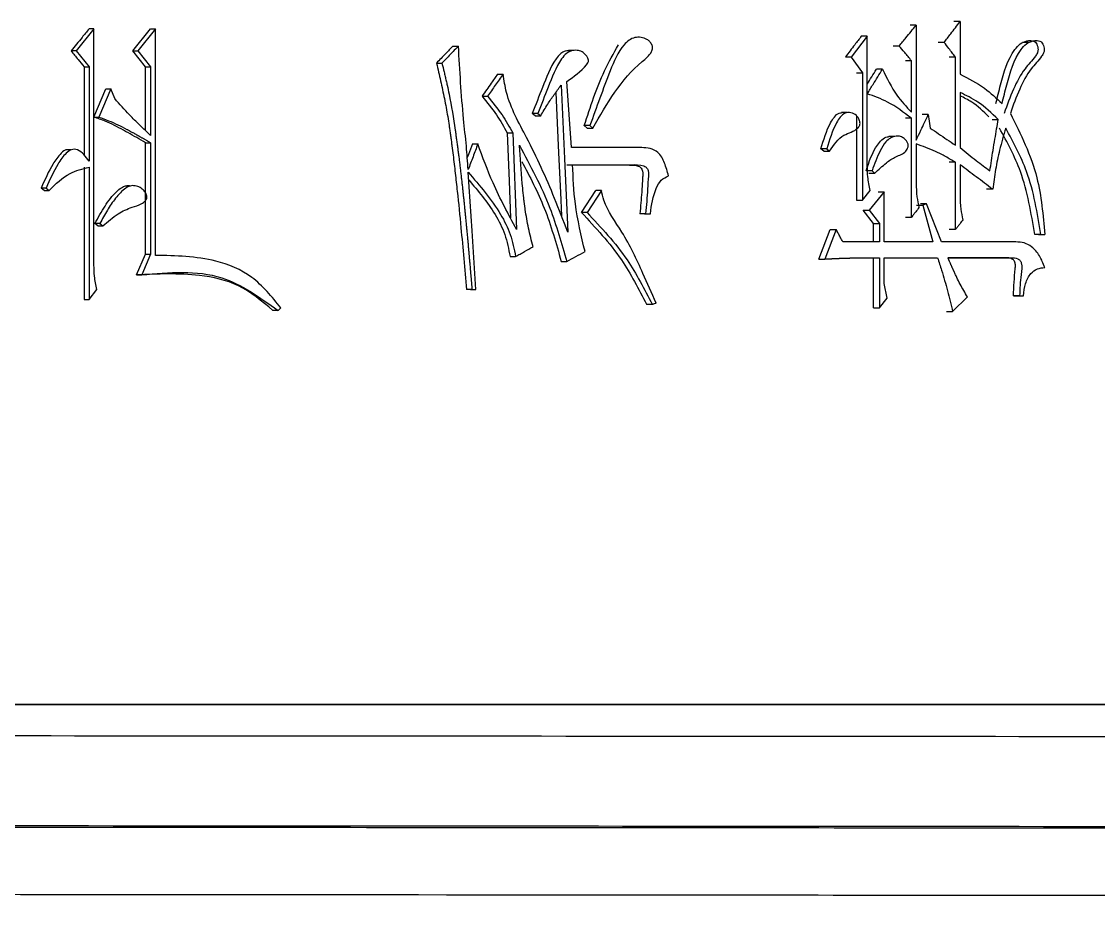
# Model space of a CAD drawing. Header units: millimetres. Extents: x 5659 to 7608, y 3628 to 5007.
# Drawn here: x 6512.75 to 6522.26, y 3825.32 to 3833.12 of the extents above; entities that cross this region are included whole.
import ezdxf

# ---------------------------------------------------------------- set-up
doc = ezdxf.new("R2010")
doc.units = ezdxf.units.MM

msp = doc.modelspace()

# ---------------------------------------------------------------- linework, layer by layer
at = {"color": 7, "linetype": 'Continuous', "lineweight": 25}
for p, q in [((6521.0384, 3833.1235), (6520.9846, 3833.1235)), ((6521.0384, 3833.1235), (6521.0384, 3832.6583)), ((6513.386, 3833.0585), (6513.2276, 3832.8638)), ((6513.386, 3833.0585), (6513.342, 3833.0585)), ((6513.386, 3830.9708), (6513.386, 3833.0585)), ((6513.7279, 3832.8638), (6513.8855, 3833.0585)), ((6513.9301, 3833.0585), (6513.7724, 3832.8638)), ((6513.8855, 3833.0585), (6513.9301, 3833.0585)), ((6513.9302, 3831.0573), (6513.9301, 3833.0585)), ((6520.6501, 3833.091), (6520.5967, 3833.091)), ((6520.6501, 3833.091), (6520.6501, 3832.0742)), ((6520.2188, 3832.9937), (6520.0774, 3832.8098)), ((6520.2188, 3832.9937), (6520.1659, 3832.9937)), ((6520.2188, 3832.4853), (6520.2188, 3832.9937)), ((6520.8982, 3832.9396), (6520.8445, 3832.9396)), ((6521.6462, 3832.9384), (6521.5912, 3832.9384)), ((6513.2276, 3832.8638), (6513.1838, 3832.8638)), ((6513.2276, 3832.8638), (6513.342, 3832.7232)), ((6513.7279, 3832.8638), (6513.7724, 3832.8638)), ((6513.8417, 3832.7232), (6513.7279, 3832.8638)), ((6513.7724, 3832.8638), (6513.8863, 3832.7232)), ((6516.558, 3832.9071), (6516.6061, 3832.9071)), ((6517.6273, 3832.8684), (6517.5775, 3832.8684)), ((6520.501, 3832.9071), (6520.4478, 3832.9071)), ((6513.2981, 3832.7232), (6513.342, 3832.7232)), ((6513.2981, 3832.7232), (6513.2981, 3831.9465)), ((6513.342, 3832.7232), (6513.342, 3831.8903)), ((6513.8417, 3832.7232), (6513.8863, 3832.7232)), ((6513.8417, 3832.16), (6513.8417, 3832.7232)), ((6513.8863, 3832.7232), (6513.8863, 3832.1174)), ((6516.4122, 3832.7557), (6516.4602, 3832.7557)), ((6520.0774, 3832.8098), (6520.0247, 3832.8098)), ((6520.0774, 3832.8098), (6520.1772, 3832.6692)), ((6520.6087, 3832.7773), (6520.5554, 3832.7773)), ((6520.6087, 3832.323), (6520.6087, 3832.7773)), ((6520.9972, 3832.8098), (6520.9434, 3832.8098)), ((6520.9972, 3832.031), (6520.9972, 3832.8098)), ((6516.9516, 3832.6583), (6517.0002, 3832.6583)), ((6520.1244, 3832.6692), (6520.1772, 3832.6692)), ((6520.1772, 3832.6692), (6520.1772, 3831.5442)), ((6520.3517, 3832.7016), (6520.2987, 3832.7016)), ((6517.606, 3832.0093), (6517.5635, 3832.5934)), ((6513.386, 3832.2798), (6513.4912, 3832.5285)), ((6513.5354, 3832.5285), (6513.4299, 3832.2797)), ((6513.4912, 3832.5285), (6513.5354, 3832.5285)), ((6513.5705, 3832.442), (6513.5354, 3832.5285)), ((6516.8148, 3832.4636), (6516.8633, 3832.4636)), ((6520.2188, 3831.847), (6520.2188, 3832.4851)), ((6521.0384, 3832.4961), (6521.0384, 3832.0093)), ((6513.386, 3832.2797), (6513.4299, 3832.2797)), ((6517.3078, 3832.3122), (6517.2587, 3832.3122)), ((6517.2843, 3832.2905), (6517.2587, 3832.3122)), ((6517.2843, 3832.2905), (6517.3334, 3832.2905)), ((6520.0449, 3832.3195), (6519.9919, 3832.3195)), ((6520.1244, 3832.2898), (6520.1244, 3831.5442)), ((6520.6087, 3832.2689), (6520.5554, 3832.2689)), ((6520.6087, 3831.3927), (6520.6087, 3832.2689)), ((6520.7577, 3832.3014), (6520.7042, 3832.3014)), ((6521.3217, 3832.2581), (6521.376, 3832.2581)), ((6517.7676, 3832.204), (6517.7179, 3832.204)), ((6517.7434, 3832.1824), (6517.7179, 3832.204)), ((6517.7434, 3832.1824), (6517.7931, 3832.1824)), ((6517.7676, 3832.204), (6517.7931, 3832.1824)), ((6517.037, 3832.1391), (6517.0858, 3832.1391)), ((6517.0858, 3832.1391), (6517.1199, 3831.2847)), ((6520.4631, 3832.1088), (6520.4097, 3832.1088)), ((6513.1819, 3831.9891), (6513.138, 3831.9891)), ((6513.8417, 3832.0525), (6513.8863, 3832.0525)), ((6513.8417, 3831.0682), (6513.8417, 3832.0525)), ((6513.8863, 3832.0525), (6513.8864, 3831.0682)), ((6516.7292, 3832.0416), (6516.7776, 3832.0416)), ((6518.2256, 3832.0093), (6517.606, 3832.0093)), ((6519.8334, 3831.9768), (6519.8084, 3831.9985)), ((6519.8334, 3831.9768), (6519.8858, 3831.9768)), ((6519.8608, 3831.9985), (6519.8858, 3831.9768)), ((6520.6501, 3832.0418), (6520.6501, 3831.6956)), ((6520.9972, 3831.8795), (6520.9434, 3831.8795)), ((6520.9972, 3831.2846), (6520.9972, 3831.8795)), ((6513.2981, 3831.8362), (6513.2981, 3830.6679)), ((6513.342, 3831.8362), (6513.342, 3830.6679)), ((6517.5651, 3831.8578), (6518.0823, 3831.8578)), ((6517.6145, 3831.8578), (6518.1325, 3831.8579)), ((6518.0823, 3831.8578), (6518.1325, 3831.8579)), ((6520.2323, 3831.7822), (6520.2852, 3831.7822)), ((6521.0384, 3831.8579), (6521.0384, 3831.5874)), ((6512.9632, 3831.6523), (6512.9198, 3831.6523)), ((6512.9463, 3831.6306), (6512.9198, 3831.6523)), ((6512.9463, 3831.6306), (6512.9897, 3831.6306)), ((6512.9632, 3831.6523), (6512.9897, 3831.6306)), ((6513.7053, 3831.6697), (6513.6604, 3831.6697)), ((6517.6925, 3831.436), (6517.8196, 3831.6305)), ((6517.8694, 3831.6305), (6517.7421, 3831.436)), ((6517.8694, 3831.6305), (6517.8196, 3831.6305)), ((6520.1772, 3831.5442), (6520.2437, 3831.6307)), ((6520.3683, 3831.6199), (6520.2354, 3831.4576)), ((6520.3153, 3831.6199), (6520.3683, 3831.6199)), ((6520.3683, 3831.1764), (6520.3683, 3831.6199)), ((6521.3267, 3831.6415), (6521.2724, 3831.6415)), ((6520.1244, 3831.5442), (6520.1772, 3831.5442)), ((6520.6546, 3831.5009), (6520.7081, 3831.5009)), ((6520.7411, 3831.5117), (6520.6877, 3831.5117)), ((6520.7411, 3831.5117), (6520.7081, 3831.5009)), ((6520.7081, 3831.5009), (6520.799, 3831.1764)), ((6520.8734, 3831.1764), (6520.7411, 3831.5117)), ((6517.7421, 3831.436), (6517.6925, 3831.4359)), ((6518.2595, 3831.4252), (6518.2092, 3831.4252)), ((6518.2514, 3831.4252), (6518.2092, 3831.4252)), ((6518.2514, 3831.4252), (6518.3018, 3831.4252)), ((6520.1826, 3831.4576), (6520.2354, 3831.4576)), ((6520.2738, 3831.3386), (6520.1826, 3831.4576)), ((6520.2354, 3831.4576), (6520.3268, 3831.3386)), ((6520.6087, 3831.3927), (6520.5554, 3831.3927)), ((6513.421, 3831.317), (6513.3947, 3831.3386)), ((6513.4387, 3831.3386), (6513.4651, 3831.317)), ((6520.2738, 3831.3386), (6520.3268, 3831.3386)), ((6520.2738, 3831.1764), (6520.2738, 3831.3386)), ((6520.3268, 3831.3386), (6520.3268, 3831.1764)), ((6519.7917, 3831.0249), (6519.8916, 3831.2845)), ((6519.9441, 3831.2845), (6519.8441, 3831.0249)), ((6519.8916, 3831.2845), (6519.9441, 3831.2845)), ((6520.9972, 3831.2846), (6520.9434, 3831.2846)), ((6521.7532, 3831.2413), (6521.6983, 3831.2413)), ((6521.7312, 3831.2413), (6521.786, 3831.2413)), ((6521.7532, 3831.2413), (6521.786, 3831.2413)), ((6520.3268, 3831.1764), (6520.0025, 3831.1764)), ((6520.799, 3831.1764), (6520.3683, 3831.1764)), ((6521.532, 3831.1764), (6520.8734, 3831.1764)), ((6513.763, 3830.8843), (6513.8417, 3831.0682)), ((6513.8864, 3831.0682), (6513.8075, 3830.8843)), ((6513.8417, 3831.0682), (6513.8864, 3831.0682)), ((6517.0626, 3831.0465), (6517.1114, 3831.0465)), ((6519.7917, 3831.0249), (6519.8441, 3831.0249)), ((6520.2738, 3830.5922), (6520.2738, 3831.0358)), ((6520.3268, 3831.0358), (6520.3268, 3830.5922)), ((6520.3683, 3831.0358), (6520.8403, 3831.0358)), ((6520.3683, 3830.8086), (6520.3683, 3831.0358)), ((6520.7867, 3831.0358), (6520.8403, 3831.0358)), ((6520.9312, 3831.0358), (6521.491, 3831.0358)), ((6521.4365, 3831.0358), (6520.9312, 3831.0358)), ((6521.4368, 3831.0358), (6521.4913, 3831.0358)), ((6517.5141, 3831.0033), (6517.5635, 3831.0033)), ((6513.763, 3830.8843), (6513.8075, 3830.8843)), ((6513.342, 3830.6679), (6513.4124, 3830.7545)), ((6516.7262, 3830.7545), (6516.6779, 3830.7545)), ((6516.7122, 3830.7545), (6516.6779, 3830.7545)), ((6516.7122, 3830.7545), (6516.7605, 3830.7545)), ((6520.3932, 3830.6788), (6520.3683, 3830.8086)), ((6513.2981, 3830.6679), (6513.342, 3830.6679)), ((6520.3268, 3830.5922), (6520.3932, 3830.6788)), ((6520.9725, 3830.5598), (6521.1044, 3830.6896)), ((6521.5648, 3830.7004), (6521.5103, 3830.7004)), ((6521.5431, 3830.7004), (6521.5976, 3830.7004)), ((6521.5648, 3830.7004), (6521.5976, 3830.7004)), ((6515.0121, 3830.5706), (6514.966, 3830.5706)), ((6515.0121, 3830.5706), (6515.0381, 3830.5922)), ((6518.2682, 3830.6247), (6518.3186, 3830.6247)), ((6520.9187, 3830.5598), (6520.9725, 3830.5598))]:
    msp.add_line(p, q, dxfattribs=at)
at = {"color": 7, "linetype": 'Continuous', "lineweight": 25, "flags": 128}
for points in [[(6517.5124, 3832.561), (6517.5422, 3831.9121), (6517.572, 3831.2633)], [(6517.466, 3832.4961), (6517.4722, 3832.3612), (6517.4905, 3831.9618), (6517.5065, 3831.6125), (6517.516, 3831.406)], [(6517.3078, 3832.3122), (6517.3206, 3832.3014), (6517.3334, 3832.2905)], [(6520.7577, 3832.3014), (6520.766, 3832.2419), (6520.7742, 3832.1824)], [(6517.037, 3832.1391), (6517.0541, 3831.7119), (6517.0669, 3831.3899)], [(6516.7292, 3832.0416), (6516.6943, 3831.9488), (6516.6838, 3831.9209)], [(6519.8608, 3831.9985), (6519.841, 3831.9985), (6519.8247, 3831.9985), (6519.8084, 3831.9985)], [(6516.7605, 3830.7545), (6516.7262, 3831.2737), (6516.6919, 3831.7929)], [(6520.2603, 3831.8038), (6520.241, 3831.8038), (6520.2242, 3831.8038), (6520.2074, 3831.8038)], [(6520.2603, 3831.8038), (6520.2728, 3831.793), (6520.2852, 3831.7822)], [(6513.4387, 3831.3386), (6513.4224, 3831.3386), (6513.4086, 3831.3386), (6513.3947, 3831.3386)], [(6513.421, 3831.317), (6513.4374, 3831.317), (6513.4512, 3831.317), (6513.4651, 3831.317)], [(6520.2738, 3830.5922), (6520.2871, 3830.5922), (6520.3003, 3830.5922), (6520.3268, 3830.5922)]]:
    msp.add_lwpolyline(points, dxfattribs=at)
at = {"color": 7, "linetype": 'Continuous', "lineweight": 25}
for points, knots in [([(6520.8982, 3832.9396), (6520.9172, 3832.9646), (6520.9501, 3833.0077), (6520.9969, 3833.069), (6521.0246, 3833.1053), (6521.0384, 3833.1235)], [0, 0, 0, 0, 0.407195, 0.703597, 1, 1, 1, 1]), ([(6513.342, 3833.0585), (6513.3217, 3833.0336), (6513.2852, 3832.9886), (6513.2325, 3832.9237), (6513.2001, 3832.8838), (6513.1838, 3832.8638)], [0, 0, 0, 0, 0.384798, 0.692399, 1, 1, 1, 1]), ([(6520.501, 3832.9071), (6520.5207, 3832.9315), (6520.5555, 3832.9743), (6520.6052, 3833.0356), (6520.6351, 3833.0725), (6520.6501, 3833.091)], [0, 0, 0, 0, 0.396526, 0.698263, 1, 1, 1, 1]), ([(6517.7179, 3832.204), (6517.7714, 3832.3691), (6517.8521, 3832.6188), (6517.977, 3832.842), (6518.0193, 3832.9176)], [0, 0, 0, 0, 0.6614, 1, 1, 1, 1]), ([(6517.7931, 3832.1824), (6517.9184, 3832.3981), (6518.0652, 3832.6508), (6518.2973, 3832.8238), (6518.3193, 3832.8731), (6518.322, 3832.8892), (6518.3199, 3832.9053), (6518.3123, 3832.9259), (6518.2968, 3832.948), (6518.2648, 3832.9715), (6518.2197, 3832.9856), (6518.1641, 3832.9851), (6518.1114, 3832.9611), (6518.0227, 3832.8742), (6517.9132, 3832.6081), (6517.8256, 3832.3649), (6517.7676, 3832.204)], [0, 0, 0, 0, 0.369973, 0.433396, 0.441379, 0.448953, 0.456564, 0.46449, 0.480827, 0.49655, 0.526966, 0.55702, 0.587567, 0.618801, 0.747888, 1, 1, 1, 1]), ([(6520.1659, 3832.9937), (6520.1468, 3832.9687), (6520.1137, 3832.9256), (6520.0666, 3832.8643), (6520.0387, 3832.828), (6520.0247, 3832.8098)], [0, 0, 0, 0, 0.407433, 0.703716, 1, 1, 1, 1]), ([(6520.9972, 3832.8098), (6520.9877, 3832.8223), (6520.9686, 3832.8472), (6520.9356, 3832.8905), (6520.9121, 3832.9213), (6520.8982, 3832.9396)], [0, 0, 0, 0, 0.2884326, 0.5768652, 1, 1, 1, 1]), ([(6521.3545, 3832.3987), (6521.3681, 3832.4533), (6521.4092, 3832.6181), (6521.4649, 3832.8134), (6521.5676, 3832.9298), (6521.6196, 3832.9524), (6521.6603, 3832.9577), (6521.6861, 3832.9528), (6521.7042, 3832.9408), (6521.7168, 3832.9232), (6521.7254, 3832.9004), (6521.7284, 3832.8733), (6521.722, 3832.8429), (6521.6831, 3832.7848), (6521.5951, 3832.6977), (6521.503, 3832.5231), (6521.4538, 3832.3844), (6521.4282, 3832.3121)], [0, 0, 0, 0, 0.113914, 0.343514, 0.39365, 0.444093, 0.471622, 0.490424, 0.505143, 0.519852, 0.535775, 0.554403, 0.572991, 0.596467, 0.700314, 0.843728, 1, 1, 1, 1]), ([(6521.4089, 3832.3987), (6521.4225, 3832.4533), (6521.4637, 3832.6181), (6521.5194, 3832.8134), (6521.6222, 3832.9298), (6521.6743, 3832.9524), (6521.7151, 3832.9577), (6521.7409, 3832.9528), (6521.7591, 3832.9408), (6521.7717, 3832.9232), (6521.7803, 3832.9003), (6521.7833, 3832.8733), (6521.7768, 3832.8428), (6521.7378, 3832.7847), (6521.6498, 3832.6976), (6521.5576, 3832.523), (6521.5083, 3832.3844), (6521.4827, 3832.3121)], [0, 0, 0, 0, 0.113866, 0.34337, 0.39359, 0.444116, 0.471653, 0.490478, 0.50521, 0.519932, 0.535866, 0.554481, 0.573032, 0.596509, 0.70042, 0.843829, 1, 1, 1, 1]), ([(6513.1838, 3832.8638), (6513.194, 3832.8513), (6513.2143, 3832.8264), (6513.2524, 3832.7795), (6513.2803, 3832.7451), (6513.2981, 3832.7232)], [0, 0, 0, 0, 0.266401, 0.532803, 1, 1, 1, 1]), ([(6516.558, 3832.9071), (6516.5362, 3832.8844), (6516.501, 3832.8479), (6516.4524, 3832.7974), (6516.4256, 3832.7696), (6516.4122, 3832.7557)], [0, 0, 0, 0, 0.449138, 0.724569, 1, 1, 1, 1]), ([(6516.6061, 3832.9071), (6516.5818, 3832.8819), (6516.5332, 3832.8314), (6516.4845, 3832.7809), (6516.4602, 3832.7557)], [0, 0, 0, 0, 0.5, 1, 1, 1, 1]), ([(6516.6919, 3831.8146), (6516.6871, 3831.8838), (6516.6766, 3832.0334), (6516.6351, 3832.3961), (6516.6183, 3832.6919), (6516.6061, 3832.9071)], [0, 0, 0, 0, 0.189811, 0.410522, 1, 1, 1, 1]), ([(6517.5778, 3832.8658), (6517.5684, 3832.8653), (6517.5443, 3832.8641), (6517.5039, 3832.8403), (6517.4248, 3832.7384), (6517.3531, 3832.5509), (6517.2887, 3832.3881), (6517.2587, 3832.3122)], [0, 0, 0, 0, 0.046767, 0.120081, 0.219008, 0.636057, 1, 1, 1, 1]), ([(6517.5635, 3832.5934), (6517.6256, 3832.6374), (6517.6929, 3832.685), (6517.7499, 3832.7546), (6517.7556, 3832.7696), (6517.7561, 3832.7845), (6517.7497, 3832.8038), (6517.7316, 3832.8304), (6517.6998, 3832.8585), (6517.6514, 3832.8725), (6517.6026, 3832.8669), (6517.5536, 3832.8413), (6517.4749, 3832.7386), (6517.4028, 3832.5525), (6517.3383, 3832.3892), (6517.3078, 3832.3122)], [0, 0, 0, 0, 0.213502, 0.231462, 0.243028, 0.25469, 0.268683, 0.294821, 0.340397, 0.384399, 0.438731, 0.48193, 0.539954, 0.7829, 1, 1, 1, 1]), ([(6520.6087, 3832.7773), (6520.5988, 3832.7894), (6520.5788, 3832.8134), (6520.5429, 3832.8567), (6520.517, 3832.8879), (6520.501, 3832.9071)], [0, 0, 0, 0, 0.277776, 0.555554, 1, 1, 1, 1]), ([(6516.4122, 3832.7557), (6516.4243, 3832.7035), (6516.4485, 3832.5992), (6516.477, 3832.4683), (6516.5027, 3832.3367), (6516.5171, 3832.2505), (6516.5279, 3832.1774), (6516.5317, 3832.1507), (6516.5364, 3832.1174), (6516.5409, 3832.0841), (6516.5452, 3832.0508), (6516.5512, 3832.0041), (6516.562, 3831.9173), (6516.5778, 3831.7836), (6516.6016, 3831.5696), (6516.6361, 3831.2266), (6516.6618, 3830.9369), (6516.6779, 3830.7545)], [0, 0, 0, 0, 0.079845, 0.159695, 0.199619, 0.27948, 0.28946, 0.309422, 0.319402, 0.339364, 0.359325, 0.369306, 0.409228, 0.489074, 0.56892, 0.728614, 1, 1, 1, 1]), ([(6516.4602, 3832.7557), (6516.4666, 3832.7297), (6516.4762, 3832.6908), (6516.4871, 3832.6452), (6516.4948, 3832.6127), (6516.5009, 3832.5866), (6516.5112, 3832.5409), (6516.5409, 3832.4033), (6516.5641, 3832.2571), (6516.5832, 3832.1239), (6516.5887, 3832.084), (6516.5933, 3832.0507), (6516.5978, 3832.0174), (6516.6013, 3831.9907), (6516.6056, 3831.9573), (6516.609, 3831.9306), (6516.6132, 3831.8973), (6516.6165, 3831.8706), (6516.6206, 3831.8372), (6516.6246, 3831.8038), (6516.6285, 3831.7704), (6516.6324, 3831.7369), (6516.6354, 3831.7102), (6516.6391, 3831.6767), (6516.6421, 3831.65), (6516.6457, 3831.6165), (6516.6493, 3831.5831), (6516.6528, 3831.5496), (6516.6563, 3831.5161), (6516.6591, 3831.4893), (6516.6625, 3831.4558), (6516.6651, 3831.429), (6516.6685, 3831.3955), (6516.6717, 3831.362), (6516.6749, 3831.3285), (6516.6781, 3831.295), (6516.6807, 3831.2682), (6516.6838, 3831.2346), (6516.6863, 3831.2078), (6516.6894, 3831.1743), (6516.6918, 3831.1475), (6516.6939, 3831.124), (6516.6954, 3831.1072), (6516.6969, 3831.0905), (6516.6984, 3831.0737), (6516.6999, 3831.0569), (6516.7011, 3831.0435), (6516.7026, 3831.0267), (6516.7038, 3831.0133), (6516.7052, 3830.9965), (6516.7067, 3830.9798), (6516.7082, 3830.963), (6516.7097, 3830.9462), (6516.7108, 3830.9328), (6516.7123, 3830.916), (6516.7134, 3830.9026), (6516.7146, 3830.8892), (6516.7155, 3830.8791), (6516.7164, 3830.869), (6516.7171, 3830.8607), (6516.7178, 3830.8523), (6516.7185, 3830.8439), (6516.7193, 3830.8355), (6516.72, 3830.8271), (6516.7206, 3830.8204), (6516.7213, 3830.812), (6516.7219, 3830.8053), (6516.7226, 3830.7969), (6516.7233, 3830.7885), (6516.724, 3830.7801), (6516.7247, 3830.7719), (6516.7254, 3830.764), (6516.726, 3830.7576), (6516.7262, 3830.7545)], [0, 0, 0, 0, 0.039919, 0.059879, 0.069858, 0.089818, 0.099798, 0.139719, 0.299508, 0.319468, 0.339427, 0.359387, 0.369367, 0.389326, 0.399306, 0.419265, 0.429245, 0.449205, 0.459184, 0.479144, 0.499103, 0.509083, 0.529043, 0.539022, 0.558982, 0.568962, 0.588921, 0.608881, 0.61886, 0.63882, 0.648799, 0.668759, 0.678739, 0.698698, 0.718658, 0.728637, 0.748597, 0.758577, 0.778536, 0.788516, 0.808475, 0.818455, 0.823445, 0.833425, 0.843404, 0.848394, 0.858374, 0.863364, 0.873344, 0.878333, 0.888313, 0.898293, 0.903283, 0.913263, 0.918252, 0.928232, 0.933222, 0.938212, 0.943202, 0.948192, 0.950687, 0.955676, 0.960666, 0.963161, 0.968151, 0.970646, 0.975636, 0.978131, 0.983121, 0.988111, 0.990605, 0.995303, 1, 1, 1, 1]), ([(6516.9516, 3832.6583), (6516.9331, 3832.632), (6516.9011, 3832.5865), (6516.8556, 3832.5216), (6516.8284, 3832.4829), (6516.8148, 3832.4636)], [0, 0, 0, 0, 0.404436, 0.702218, 1, 1, 1, 1]), ([(6517.0002, 3832.6583), (6516.9774, 3832.6258), (6516.9318, 3832.5609), (6516.8861, 3832.4961), (6516.8633, 3832.4636)], [0, 0, 0, 0, 0.5, 1, 1, 1, 1]), ([(6517.572, 3831.2633), (6517.5337, 3831.3629), (6517.4243, 3831.648), (6517.2391, 3832.0539), (6517.0413, 3832.4022), (6517.0089, 3832.604), (6517.0002, 3832.6583)], [0, 0, 0, 0, 0.2109888, 0.6039309, 0.8934821, 1, 1, 1, 1]), ([(6520.2187, 3832.4852), (6520.2355, 3832.5125), (6520.2661, 3832.5622), (6520.3104, 3832.6343), (6520.3379, 3832.6792), (6520.3517, 3832.7016)], [0, 0, 0, 0, 0.377948, 0.688974, 1, 1, 1, 1]), ([(6520.2188, 3832.5714), (6520.2317, 3832.5924), (6520.2583, 3832.6358), (6520.2849, 3832.6792), (6520.2987, 3832.7016)], [0, 0, 0, 0, 0.483308, 1, 1, 1, 1]), ([(6520.3517, 3832.7016), (6520.3911, 3832.6221), (6520.4613, 3832.4808), (6520.5638, 3832.371), (6520.6087, 3832.323)], [0, 0, 0, 0, 0.562196, 1, 1, 1, 1]), ([(6521.0384, 3832.6583), (6521.1126, 3832.6207), (6521.2458, 3832.5532), (6521.3587, 3832.4462), (6521.4088, 3832.3987)], [0, 0, 0, 0, 0.556253, 1, 1, 1, 1]), ([(6517.3334, 3832.2905), (6517.3534, 3832.3252), (6517.3908, 3832.3898), (6517.4528, 3832.478), (6517.4925, 3832.5333), (6517.5124, 3832.561)], [0, 0, 0, 0, 0.3670274, 0.6834212, 1, 1, 1, 1]), ([(6513.8863, 3832.1174), (6513.8548, 3832.1474), (6513.7917, 3832.2073), (6513.684, 3832.3127), (6513.6127, 3832.3939), (6513.5705, 3832.442)], [0, 0, 0, 0, 0.28957, 0.579171, 1, 1, 1, 1]), ([(6516.8148, 3832.4636), (6516.8591, 3832.41), (6516.942, 3832.3097), (6517.0068, 3832.1933), (6517.037, 3832.1391)], [0, 0, 0, 0, 0.534152, 1, 1, 1, 1]), ([(6516.8633, 3832.4636), (6516.9076, 3832.41), (6516.9906, 3832.3097), (6517.0555, 3832.1933), (6517.0858, 3832.1391)], [0, 0, 0, 0, 0.534115, 1, 1, 1, 1]), ([(6520.6087, 3832.2689), (6520.5399, 3832.3211), (6520.418, 3832.4136), (6520.2792, 3832.4634), (6520.2188, 3832.4851)], [0, 0, 0, 0, 0.564258, 1, 1, 1, 1]), ([(6521.376, 3832.2581), (6521.3177, 3832.3134), (6521.2144, 3832.4114), (6521.0919, 3832.4704), (6521.0384, 3832.4961)], [0, 0, 0, 0, 0.563785, 1, 1, 1, 1]), ([(6521.2928, 3832.2826), (6521.2441, 3832.3294), (6521.166, 3832.4045), (6521.0733, 3832.4499), (6521.0384, 3832.467)], [0, 0, 0, 0, 0.623667, 1, 1, 1, 1]), ([(6513.8417, 3832.0525), (6513.7897, 3832.0827), (6513.7247, 3832.1205), (6513.606, 3832.1848), (6513.5083, 3832.237), (6513.419, 3832.2681), (6513.3859, 3832.2797)], [0, 0, 0, 0, 0.3520687, 0.4400852, 0.7922934, 1, 1, 1, 1]), ([(6513.4299, 3832.2797), (6513.4858, 3832.2584), (6513.5695, 3832.2266), (6513.6528, 3832.183), (6513.6859, 3832.1655), (6513.6991, 3832.1584), (6513.7123, 3832.1513), (6513.7238, 3832.145), (6513.7321, 3832.1405), (6513.7386, 3832.1368), (6513.7452, 3832.1332), (6513.7518, 3832.1295), (6513.7583, 3832.1259), (6513.7665, 3832.1213), (6513.773, 3832.1176), (6513.7796, 3832.1139), (6513.7861, 3832.1102), (6513.7926, 3832.1065), (6513.8008, 3832.1018), (6513.8073, 3832.0981), (6513.8155, 3832.0935), (6513.822, 3832.0897), (6513.8285, 3832.086), (6513.835, 3832.0822), (6513.8415, 3832.0785), (6513.8497, 3832.0738), (6513.8562, 3832.07), (6513.8643, 3832.0653), (6513.8708, 3832.0615), (6513.8787, 3832.057), (6513.8833, 3832.0543), (6513.8863, 3832.0525)], [0, 0, 0, 0, 0.353012, 0.528911, 0.550896, 0.572881, 0.61685, 0.638835, 0.649827, 0.671812, 0.682805, 0.693797, 0.715782, 0.726774, 0.748759, 0.759751, 0.770744, 0.792728, 0.803721, 0.825706, 0.836698, 0.858683, 0.869675, 0.880667, 0.902652, 0.913645, 0.935629, 0.946622, 0.968606, 0.979599, 1, 1, 1, 1]), ([(6519.8084, 3831.9985), (6519.8325, 3832.0787), (6519.8628, 3832.1794), (6519.9248, 3832.2797), (6519.9599, 3832.3159), (6519.9847, 3832.3155), (6519.9916, 3832.3153)], [0, 0, 0, 0, 0.6257746, 0.7857745, 0.9395829, 1, 1, 1, 1]), ([(6519.8858, 3831.9768), (6519.9232, 3832.0327), (6519.9893, 3832.1315), (6520.106, 3832.1499), (6520.1451, 3832.1938), (6520.1523, 3832.2074), (6520.1549, 3832.2232), (6520.1526, 3832.2451), (6520.1426, 3832.2706), (6520.1167, 3832.3007), (6520.0758, 3832.3216), (6520.0213, 3832.3199), (6519.9772, 3832.281), (6519.9154, 3832.1779), (6519.885, 3832.078), (6519.8608, 3831.9985)], [0, 0, 0, 0, 0.207477, 0.366822, 0.383118, 0.39879, 0.41441, 0.430881, 0.46509, 0.497024, 0.558703, 0.619218, 0.681584, 0.746434, 1, 1, 1, 1]), ([(6520.6501, 3832.0742), (6520.664, 3832.1036), (6520.6889, 3832.1561), (6520.7248, 3832.2319), (6520.7467, 3832.2782), (6520.7577, 3832.3014)], [0, 0, 0, 0, 0.387874, 0.693937, 1, 1, 1, 1]), ([(6521.302, 3831.8038), (6521.3109, 3831.8642), (6521.3248, 3831.9579), (6521.3457, 3832.0813), (6521.3612, 3832.1724), (6521.3712, 3832.2303), (6521.376, 3832.2581)], [0, 0, 0, 0, 0.397437, 0.617017, 0.815711, 1, 1, 1, 1]), ([(6521.4826, 3832.3121), (6521.5741, 3832.1276), (6521.739, 3831.795), (6521.7715, 3831.4119), (6521.786, 3831.2413)], [0, 0, 0, 0, 0.554855, 1, 1, 1, 1]), ([(6520.7742, 3832.1824), (6520.7989, 3832.1657), (6520.8484, 3832.132), (6520.9227, 3832.0816), (6520.9724, 3832.0478), (6520.9972, 3832.031)], [0, 0, 0, 0, 0.331513, 0.665756, 1, 1, 1, 1]), ([(6521.4417, 3832.1823), (6521.4226, 3832.1176), (6521.3871, 3831.9974), (6521.3503, 3831.816), (6521.3345, 3831.6998), (6521.3267, 3831.6415)], [0, 0, 0, 0, 0.368096, 0.683267, 1, 1, 1, 1]), ([(6521.6983, 3831.2413), (6521.6666, 3831.4317), (6521.6104, 3831.7688), (6521.4549, 3832.0569), (6521.3872, 3832.1823)], [0, 0, 0, 0, 0.56483, 1, 1, 1, 1]), ([(6521.7532, 3831.2413), (6521.7214, 3831.4317), (6521.6651, 3831.7688), (6521.5094, 3832.0569), (6521.4417, 3832.1823)], [0, 0, 0, 0, 0.564773, 1, 1, 1, 1]), ([(6520.2074, 3831.8038), (6520.2351, 3831.8848), (6520.2697, 3831.9864), (6520.345, 3832.0791), (6520.3824, 3832.1051), (6520.405, 3832.1061), (6520.4098, 3832.1064)], [0, 0, 0, 0, 0.639268, 0.801158, 0.95821, 1, 1, 1, 1]), ([(6520.2852, 3831.7822), (6520.3184, 3831.8141), (6520.3766, 3831.8701), (6520.4686, 3831.9339), (6520.5416, 3831.9534), (6520.5713, 3831.9937), (6520.5789, 3832.0123), (6520.5804, 3832.0308), (6520.5759, 3832.0498), (6520.5623, 3832.0734), (6520.538, 3832.0974), (6520.5021, 3832.1124), (6520.4621, 3832.111), (6520.4201, 3832.0951), (6520.3723, 3832.0541), (6520.3159, 3831.9547), (6520.2826, 3831.8641), (6520.2603, 3831.8038)], [0, 0, 0, 0, 0.148754, 0.260728, 0.372296, 0.394322, 0.416456, 0.432197, 0.447933, 0.473769, 0.515229, 0.556405, 0.603707, 0.651901, 0.70837, 0.805731, 1, 1, 1, 1]), ([(6513.1463, 3831.9913), (6513.1454, 3831.9912), (6513.1265, 3831.9889), (6513.0796, 3831.946), (6513.0008, 3831.8367), (6512.952, 3831.7256), (6512.9198, 3831.6523)], [0, 0, 0, 0, 0.007364, 0.146944, 0.437347, 1, 1, 1, 1]), ([(6513.342, 3831.8903), (6513.3277, 3831.9105), (6513.2996, 3831.9502), (6513.2537, 3831.987), (6513.2138, 3831.9961), (6513.1775, 3831.9913), (6513.1228, 3831.9488), (6513.0446, 3831.8348), (6512.9956, 3831.7248), (6512.9632, 3831.6523)], [0, 0, 0, 0, 0.120818, 0.238007, 0.284295, 0.33086, 0.424999, 0.620775, 1, 1, 1, 1]), ([(6516.7776, 3832.0416), (6516.7633, 3832.0038), (6516.7348, 3831.9281), (6516.7062, 3831.8524), (6516.6919, 3831.8146)], [0, 0, 0, 0, 0.5, 1, 1, 1, 1]), ([(6517.1199, 3831.2847), (6517.047, 3831.4203), (6516.9165, 3831.663), (6516.8201, 3831.9257), (6516.7776, 3832.0416)], [0, 0, 0, 0, 0.558985, 1, 1, 1, 1]), ([(6517.1456, 3832.0309), (6517.2419, 3831.8494), (6517.4146, 3831.5242), (6517.5179, 3831.1629), (6517.5635, 3831.0033)], [0, 0, 0, 0, 0.558287, 1, 1, 1, 1]), ([(6517.2651, 3831.1331), (6517.2511, 3831.1872), (6517.2301, 3831.2683), (6517.2094, 3831.3787), (6517.2002, 3831.4377), (6517.1951, 3831.4724), (6517.1939, 3831.4811), (6517.1926, 3831.4898), (6517.1914, 3831.4985), (6517.19, 3831.509), (6517.1886, 3831.5194), (6517.1873, 3831.5299), (6517.1862, 3831.5386), (6517.1847, 3831.5508), (6517.1803, 3831.5875), (6517.1643, 3831.7344), (6517.1542, 3831.8895), (6517.1465, 3832.0165), (6517.1456, 3832.0309)], [0, 0, 0, 0, 0.185843, 0.278745, 0.371654, 0.383266, 0.394877, 0.400683, 0.412294, 0.423905, 0.435517, 0.447128, 0.458739, 0.464545, 0.487768, 0.580663, 0.952366, 1, 1, 1, 1]), ([(6518.4624, 3831.7605), (6518.4518, 3831.7981), (6518.431, 3831.872), (6518.3816, 3831.9698), (6518.3001, 3832.0055), (6518.2504, 3832.008), (6518.2256, 3832.0093)], [0, 0, 0, 0, 0.292586, 0.576009, 0.788989, 1, 1, 1, 1]), ([(6520.9972, 3831.8795), (6520.9683, 3831.8965), (6520.9104, 3831.9304), (6520.7962, 3831.9897), (6520.7076, 3832.0213), (6520.6501, 3832.0418)], [0, 0, 0, 0, 0.2594794, 0.5190273, 1, 1, 1, 1]), ([(6521.0384, 3832.0093), (6521.0622, 3831.9901), (6521.1097, 3831.9516), (6521.1973, 3831.8825), (6521.2618, 3831.834), (6521.302, 3831.8038)], [0, 0, 0, 0, 0.273449, 0.546904, 1, 1, 1, 1]), ([(6517.1655, 3831.8879), (6517.2362, 3831.7527), (6517.3824, 3831.4734), (6517.4693, 3831.1633), (6517.5141, 3831.0033)], [0, 0, 0, 0, 0.4841503, 1, 1, 1, 1]), ([(6512.9897, 3831.6306), (6513.048, 3831.6877), (6513.151, 3831.7886), (6513.2842, 3831.8218), (6513.342, 3831.8362)], [0, 0, 0, 0, 0.565391, 1, 1, 1, 1]), ([(6516.6919, 3831.7929), (6516.7941, 3831.674), (6516.9374, 3831.5072), (6517.0723, 3831.2449), (6517.0983, 3831.1129), (6517.1114, 3831.0465)], [0, 0, 0, 0, 0.552374, 0.77511, 1, 1, 1, 1]), ([(6517.7251, 3831.0898), (6517.6914, 3831.2302), (6517.6308, 3831.4819), (6517.6195, 3831.7425), (6517.6145, 3831.8578)], [0, 0, 0, 0, 0.5575045, 1, 1, 1, 1]), ([(6518.1175, 3831.8543), (6518.1441, 3831.8554), (6518.1776, 3831.8568), (6518.2139, 3831.8371), (6518.227, 3831.8202), (6518.2352, 3831.7979), (6518.2349, 3831.771), (6518.2311, 3831.71), (6518.2245, 3831.5939), (6518.2149, 3831.4888), (6518.2092, 3831.4252)], [0, 0, 0, 0, 0.169449, 0.212676, 0.256423, 0.294115, 0.346559, 0.405106, 0.639507, 1, 1, 1, 1]), ([(6518.1325, 3831.8579), (6518.1702, 3831.8596), (6518.2158, 3831.8617), (6518.265, 3831.8372), (6518.2807, 3831.8153), (6518.2866, 3831.7872), (6518.2815, 3831.7298), (6518.2772, 3831.6089), (6518.2665, 3831.498), (6518.2595, 3831.4252)], [0, 0, 0, 0, 0.223755, 0.270136, 0.317505, 0.366522, 0.417299, 0.617412, 1, 1, 1, 1]), ([(6520.2437, 3831.6307), (6520.2355, 3831.6705), (6520.2207, 3831.7416), (6520.2194, 3831.8148), (6520.2188, 3831.847)], [0, 0, 0, 0, 0.558836, 1, 1, 1, 1]), ([(6521.3267, 3831.6415), (6521.2783, 3831.6779), (6521.2061, 3831.7321), (6521.11, 3831.8042), (6521.0623, 3831.84), (6521.0384, 3831.8579)], [0, 0, 0, 0, 0.503826, 0.751913, 1, 1, 1, 1]), ([(6516.6965, 3831.7237), (6516.7794, 3831.6264), (6516.9033, 3831.4811), (6517.0234, 3831.2447), (6517.0495, 3831.1128), (6517.0626, 3831.0465)], [0, 0, 0, 0, 0.501488, 0.749519, 1, 1, 1, 1]), ([(6518.3018, 3831.4252), (6518.3127, 3831.5017), (6518.3279, 3831.6076), (6518.3926, 3831.7267), (6518.4395, 3831.7494), (6518.4624, 3831.7605)], [0, 0, 0, 0, 0.572733, 0.791395, 1, 1, 1, 1]), ([(6520.6501, 3831.6956), (6520.6511, 3831.6545), (6520.6529, 3831.5813), (6520.6682, 3831.5104), (6520.675, 3831.4793)], [0, 0, 0, 0, 0.5610721, 1, 1, 1, 1]), ([(6513.3947, 3831.3386), (6513.423, 3831.3911), (6513.4777, 3831.4928), (6513.5586, 3831.5981), (6513.6238, 3831.6548), (6513.665, 3831.6732), (6513.6951, 3831.6756), (6513.7098, 3831.6706), (6513.7115, 3831.67)], [0, 0, 0, 0, 0.3605772, 0.6979121, 0.8106017, 0.8991884, 0.9881208, 1, 1, 1, 1]), ([(6513.4651, 3831.317), (6513.5083, 3831.3555), (6513.5864, 3831.4253), (6513.7065, 3831.4794), (6513.7919, 3831.5026), (6513.834, 3831.5317), (6513.849, 3831.5522), (6513.854, 3831.566), (6513.854, 3831.5818), (6513.8469, 3831.6034), (6513.8276, 3831.6315), (6513.7949, 3831.6595), (6513.7509, 3831.6743), (6513.7058, 3831.6736), (6513.6422, 3831.6392), (6513.5751, 3831.5636), (6513.5012, 3831.4561), (6513.4598, 3831.3782), (6513.4387, 3831.3386)], [0, 0, 0, 0, 0.156027, 0.282026, 0.363634, 0.404884, 0.41922, 0.430594, 0.442017, 0.458331, 0.488158, 0.530974, 0.573109, 0.616801, 0.655305, 0.770242, 0.882988, 1, 1, 1, 1]), ([(6518.3525, 3830.6355), (6518.3142, 3830.723), (6518.2206, 3830.9364), (6518.076, 3831.2449), (6517.909, 3831.4644), (6517.8762, 3831.6019), (6517.8694, 3831.6305)], [0, 0, 0, 0, 0.257127, 0.627551, 0.922763, 1, 1, 1, 1]), ([(6521.0384, 3831.5874), (6521.0394, 3831.5464), (6521.0412, 3831.4731), (6521.0565, 3831.4022), (6521.0632, 3831.3711)], [0, 0, 0, 0, 0.561072, 1, 1, 1, 1]), ([(6517.6925, 3831.4359), (6517.8171, 3831.3027), (6518.0419, 3831.0624), (6518.1985, 3830.7596), (6518.2683, 3830.6246)], [0, 0, 0, 0, 0.554524, 1, 1, 1, 1]), ([(6517.7421, 3831.436), (6517.8669, 3831.3027), (6518.092, 3831.0625), (6518.2488, 3830.7596), (6518.3186, 3830.6246)], [0, 0, 0, 0, 0.554583, 1, 1, 1, 1]), ([(6518.2595, 3831.4252), (6518.2643, 3831.4252), (6518.2722, 3831.4252), (6518.2832, 3831.4252), (6518.2925, 3831.4252), (6518.2987, 3831.4252), (6518.3018, 3831.4252)], [0, 0, 0, 0, 0.34, 0.56, 0.78, 1, 1, 1, 1]), ([(6520.675, 3831.4793), (6520.6655, 3831.4669), (6520.6497, 3831.4463), (6520.6277, 3831.4175), (6520.615, 3831.401), (6520.6087, 3831.3927)], [0, 0, 0, 0, 0.428361, 0.714181, 1, 1, 1, 1]), ([(6521.0632, 3831.3711), (6521.0538, 3831.3587), (6521.0381, 3831.3381), (6521.0161, 3831.3093), (6521.0035, 3831.2928), (6520.9972, 3831.2846)], [0, 0, 0, 0, 0.428361, 0.714181, 1, 1, 1, 1]), ([(6520.0025, 3831.1764), (6519.9949, 3831.1905), (6519.9814, 3831.2155), (6519.9619, 3831.2516), (6519.9501, 3831.2736), (6519.9441, 3831.2845)], [0, 0, 0, 0, 0.39045, 0.695224, 1, 1, 1, 1]), ([(6517.1114, 3831.0465), (6517.1246, 3831.054), (6517.151, 3831.0688), (6517.2022, 3831.0976), (6517.2403, 3831.1191), (6517.2651, 3831.1331)], [0, 0, 0, 0, 0.257188, 0.514375, 1, 1, 1, 1]), ([(6521.7861, 3830.9492), (6521.7725, 3830.9853), (6521.7458, 3831.0564), (6521.6796, 3831.1319), (6521.6048, 3831.1715), (6521.5562, 3831.1748), (6521.532, 3831.1764)], [0, 0, 0, 0, 0.291064, 0.572494, 0.787521, 1, 1, 1, 1]), ([(6515.0381, 3830.5922), (6514.9576, 3830.691), (6514.7994, 3830.8853), (6514.4026, 3831.0476), (6514.1091, 3831.0537), (6513.9302, 3831.0573)], [0, 0, 0, 0, 0.287817, 0.565935, 1, 1, 1, 1]), ([(6519.8441, 3831.0249), (6519.8472, 3831.0251), (6519.8534, 3831.0254), (6519.8626, 3831.0258), (6519.8719, 3831.0263), (6519.8796, 3831.0267), (6519.8873, 3831.0271), (6519.8935, 3831.0273), (6519.9012, 3831.0277), (6519.9089, 3831.0281), (6519.9182, 3831.0285), (6519.9259, 3831.0289), (6519.9336, 3831.0292), (6519.9398, 3831.0295), (6519.9475, 3831.0298), (6519.9537, 3831.0301), (6519.9614, 3831.0304), (6519.9691, 3831.0307), (6519.9784, 3831.0311), (6519.9861, 3831.0314), (6519.9938, 3831.0317), (6520, 3831.0319), (6520.0077, 3831.0321), (6520.0154, 3831.0324), (6520.0232, 3831.0326), (6520.0309, 3831.0329), (6520.0386, 3831.0331), (6520.0463, 3831.0333), (6520.054, 3831.0335), (6520.0602, 3831.0336), (6520.0679, 3831.0338), (6520.0756, 3831.034), (6520.0833, 3831.0341), (6520.091, 3831.0343), (6520.0987, 3831.0344), (6520.1065, 3831.0345), (6520.1142, 3831.0347), (6520.1203, 3831.0348), (6520.128, 3831.0349), (6520.1357, 3831.035), (6520.1435, 3831.0351), (6520.1512, 3831.0351), (6520.1589, 3831.0352), (6520.1666, 3831.0353), (6520.1743, 3831.0353), (6520.182, 3831.0354), (6520.1897, 3831.0355), (6520.1974, 3831.0355), (6520.2036, 3831.0355), (6520.2113, 3831.0356), (6520.219, 3831.0356), (6520.2267, 3831.0356), (6520.2344, 3831.0357), (6520.2421, 3831.0357), (6520.2498, 3831.0357), (6520.2575, 3831.0357), (6520.2636, 3831.0357), (6520.2713, 3831.0357), (6520.279, 3831.0357), (6520.2867, 3831.0357), (6520.2944, 3831.0357), (6520.3021, 3831.0357), (6520.3098, 3831.0358), (6520.318, 3831.0358), (6520.3232, 3831.0358), (6520.3268, 3831.0358)], [0, 0, 0, 0, 0.019168, 0.038335, 0.057502, 0.07667, 0.086254, 0.105421, 0.115005, 0.134172, 0.15334, 0.172507, 0.182091, 0.201259, 0.210842, 0.23001, 0.239594, 0.258761, 0.277929, 0.297096, 0.30668, 0.325847, 0.335431, 0.354599, 0.373766, 0.38335, 0.402517, 0.421685, 0.431268, 0.450436, 0.46002, 0.479187, 0.498355, 0.507938, 0.527106, 0.546273, 0.555857, 0.575025, 0.584608, 0.603776, 0.622943, 0.632527, 0.651695, 0.670862, 0.680446, 0.699613, 0.718781, 0.728365, 0.747532, 0.757116, 0.776283, 0.795451, 0.805034, 0.824202, 0.843369, 0.852953, 0.872121, 0.881704, 0.900872, 0.920039, 0.929623, 0.948791, 0.967958, 0.977542, 1, 1, 1, 1]), ([(6520.8403, 3831.0358), (6520.8519, 3830.999), (6520.8824, 3830.9025), (6520.9295, 3830.7449), (6520.9581, 3830.6215), (6520.9725, 3830.5598)], [0, 0, 0, 0, 0.234581, 0.616855, 1, 1, 1, 1]), ([(6521.1044, 3830.6896), (6521.082, 3830.7269), (6521.0484, 3830.7827), (6521.0145, 3830.8519), (6520.9979, 3830.8868), (6520.9904, 3830.903), (6520.9863, 3830.9118), (6520.984, 3830.9168), (6520.9811, 3830.9231), (6520.9789, 3830.9281), (6520.976, 3830.9344), (6520.9737, 3830.9395), (6520.9715, 3830.9445), (6520.9692, 3830.9495), (6520.9669, 3830.9546), (6520.9641, 3830.9609), (6520.9619, 3830.9659), (6520.9591, 3830.9723), (6520.9568, 3830.9773), (6520.954, 3830.9836), (6520.9518, 3830.9887), (6520.949, 3830.995), (6520.9468, 3831.0001), (6520.944, 3831.0064), (6520.9418, 3831.0115), (6520.939, 3831.0179), (6520.9368, 3831.0229), (6520.934, 3831.0293), (6520.9323, 3831.0332), (6520.9312, 3831.0358)], [0, 0, 0, 0, 0.340494, 0.510588, 0.595628, 0.638147, 0.648777, 0.670037, 0.680666, 0.701926, 0.712556, 0.733815, 0.744445, 0.755075, 0.776334, 0.786964, 0.808224, 0.818854, 0.840113, 0.850743, 0.872003, 0.882632, 0.903892, 0.914522, 0.935781, 0.946411, 0.967671, 0.9783, 1, 1, 1, 1]), ([(6521.5102, 3830.7004), (6521.514, 3830.7795), (6521.5183, 3830.8703), (6521.529, 3830.9716), (6521.5217, 3831.0061), (6521.4888, 3831.0361), (6521.458, 3831.0359), (6521.4365, 3831.0357)], [0, 0, 0, 0, 0.575027, 0.661027, 0.741894, 0.819512, 1, 1, 1, 1]), ([(6521.491, 3831.0357), (6521.5102, 3831.0354), (6521.5369, 3831.035), (6521.5685, 3831.0158), (6521.5913, 3830.9675), (6521.5702, 3830.8572), (6521.5669, 3830.7617), (6521.5648, 3830.7004)], [0, 0, 0, 0, 0.1639717, 0.2288935, 0.2960625, 0.5477733, 1, 1, 1, 1]), ([(6513.4124, 3830.7545), (6513.4036, 3830.7942), (6513.388, 3830.8654), (6513.3866, 3830.9385), (6513.386, 3830.9708)], [0, 0, 0, 0, 0.558835, 1, 1, 1, 1]), ([(6513.8075, 3830.8843), (6514.0506, 3830.9069), (6514.4869, 3830.9475), (6514.8509, 3830.6863), (6515.0121, 3830.5706)], [0, 0, 0, 0, 0.55707, 1, 1, 1, 1]), ([(6521.5976, 3830.7004), (6521.6025, 3830.7364), (6521.612, 3830.8073), (6521.6546, 3830.8956), (6521.7199, 3830.9435), (6521.7642, 3830.9473), (6521.7861, 3830.9492)], [0, 0, 0, 0, 0.2926241, 0.5766901, 0.7904269, 1, 1, 1, 1]), ([(6514.966, 3830.5706), (6514.8685, 3830.6523), (6514.676, 3830.8138), (6514.2511, 3830.9055), (6513.9481, 3830.8924), (6513.763, 3830.8843)], [0, 0, 0, 0, 0.284866, 0.563033, 1, 1, 1, 1]), ([(6516.7262, 3830.7545), (6516.7301, 3830.7545), (6516.7365, 3830.7545), (6516.7454, 3830.7545), (6516.753, 3830.7545), (6516.758, 3830.7545), (6516.7605, 3830.7545)], [0, 0, 0, 0, 0.34, 0.56, 0.78, 1, 1, 1, 1]), ([(6518.3186, 3830.6247), (6518.3215, 3830.6256), (6518.3286, 3830.6278), (6518.3399, 3830.6315), (6518.3483, 3830.6342), (6518.3525, 3830.6355)], [0, 0, 0, 0, 0.253292, 0.626617, 1, 1, 1, 1]), ([(6521.5102, 3830.7004), (6521.5164, 3830.7004), (6521.5273, 3830.7004), (6521.5382, 3830.7004), (6521.543, 3830.7004)], [0, 0, 0, 0, 0.56, 1, 1, 1, 1]), ([(6532.4867, 3827.0894), (6531.7496, 3827.0894), (6530.0955, 3827.0894), (6526.2458, 3827.0893), (6522.0061, 3827.0893), (6516.4054, 3827.0892), (6510.5536, 3827.0892), (6504.4222, 3827.0891), (6498.0269, 3827.0891), (6494.033, 3827.089), (6491.3288, 3827.089)], [0, 0, 0, 0, 0.067523, 0.151508, 0.319648, 0.403633, 0.571771, 0.739907, 0.823891, 1, 1, 1, 1]), ([(6491.4369, 3827.089), (6492.0833, 3827.089), (6495.3186, 3827.089), (6501.0706, 3827.0891), (6507.2702, 3827.0892), (6513.2796, 3827.0892), (6517.919, 3827.0893), (6523.4562, 3827.0893), (6527.6646, 3827.0893), (6532.5991, 3827.0894), (6537.1968, 3827.0894), (6541.2919, 3827.0894), (6544.9735, 3827.0895), (6547.582, 3827.0895), (6550.3921, 3827.0896), (6552.2624, 3827.0897), (6554.2907, 3827.0898), (6555.0469, 3827.0898), (6555.5756, 3827.0899)], [0, 0, 0, 0, 0.020124, 0.100733, 0.181328, 0.221587, 0.302184, 0.342442, 0.423039, 0.463298, 0.543894, 0.624491, 0.664749, 0.745346, 0.785604, 0.8662, 0.906458, 1, 1, 1, 1]), ([(6466.2598, 3826.8182), (6468.6544, 3826.8189), (6473.4597, 3826.8203), (6480.7839, 3826.8211), (6486.7282, 3826.821), (6491.2602, 3826.8204), (6494.3932, 3826.8199), (6497.5094, 3826.8191), (6500.6031, 3826.8182), (6503.6686, 3826.8171), (6506.7001, 3826.8158), (6510.9541, 3826.8137), (6516.4945, 3826.8104), (6523.2384, 3826.8052), (6529.966, 3826.7985), (6535.687, 3826.7911), (6540.4075, 3826.7835), (6544.2102, 3826.7761), (6547.6443, 3826.7679), (6550.6028, 3826.7588), (6553.0562, 3826.7491), (6554.1017, 3826.7423), (6554.6336, 3826.7388)], [0, 0, 0, 0, 0.060834, 0.1220737, 0.183719, 0.2102711, 0.2368979, 0.2635992, 0.2903751, 0.3172255, 0.3441506, 0.3711502, 0.4324096, 0.4986217, 0.5697855, 0.6458999, 0.6994123, 0.7551267, 0.8130428, 0.8731605, 0.9354796, 1, 1, 1, 1]), ([(6555.9264, 3825.9257), (6555.2015, 3825.9302), (6553.7518, 3825.9393), (6549.9615, 3825.9522), (6545.0634, 3825.9643), (6539.0227, 3825.9753), (6531.9748, 3825.985), (6524.0319, 3825.9933), (6515.3323, 3826), (6506.0249, 3826.0051), (6496.2677, 3826.0083), (6486.2338, 3826.0097), (6476.0735, 3826.0094), (6469.3854, 3826.0076), (6466.0414, 3826.0068)], [0, 0, 0, 0, 0.083333, 0.166667, 0.25, 0.333334, 0.416667, 0.5, 0.583334, 0.666667, 0.75, 0.833334, 0.916667, 1, 1, 1, 1]), ([(6555.3896, 3825.9396), (6554.8899, 3825.9429), (6553.904, 3825.9494), (6551.6235, 3825.9587), (6548.8627, 3825.9674), (6545.6343, 3825.9754), (6542.0237, 3825.9827), (6537.4777, 3825.9904), (6531.8745, 3825.9981), (6525.1559, 3826.0053), (6518.2532, 3826.0111), (6511.3237, 3826.0156), (6504.4997, 3826.0188), (6497.8896, 3826.0211), (6491.5797, 3826.0224), (6485.0579, 3826.023), (6478.4757, 3826.0228), (6471.9972, 3826.0218), (6467.9913, 3826.0207), (6466.1189, 3826.0202)], [0, 0, 0, 0, 0.060587, 0.1195299, 0.1768287, 0.2324833, 0.2864935, 0.3388593, 0.4142998, 0.4860434, 0.5540892, 0.6184368, 0.6790855, 0.7360349, 0.7892846, 0.838834, 0.8991333, 0.9528558, 1, 1, 1, 1]), ([(6465.9108, 3825.418), (6468.9355, 3825.4188), (6474.972, 3825.4205), (6484.1251, 3825.4208), (6493.167, 3825.4195), (6501.9944, 3825.4165), (6510.4866, 3825.4119), (6517.331, 3825.4067), (6522.7882, 3825.4016), (6527.141, 3825.3969), (6531.5988, 3825.3914), (6536.0774, 3825.3848), (6540.2112, 3825.3776), (6543.9517, 3825.3698), (6547.27, 3825.3617), (6550.3052, 3825.3527), (6552.9574, 3825.3428), (6555.1923, 3825.3321), (6556.1703, 3825.3245), (6556.6694, 3825.3207)], [0, 0, 0, 0, 0.0746907, 0.1490623, 0.2231148, 0.2968479, 0.3702616, 0.4433557, 0.4832428, 0.5266364, 0.5735359, 0.623941, 0.6778511, 0.7254581, 0.7754993, 0.8279744, 0.882883, 0.940225, 1, 1, 1, 1])]:
    msp.add_open_spline(points, degree=3, knots=knots, dxfattribs=at)
msp.add_open_spline([(6517.5635, 3831.0033), (6517.5905, 3831.0177), (6517.6444, 3831.0466), (6517.6982, 3831.0754), (6517.7251, 3831.0898)], degree=3, dxfattribs=at)

doc.saveas('drawing.dxf')
